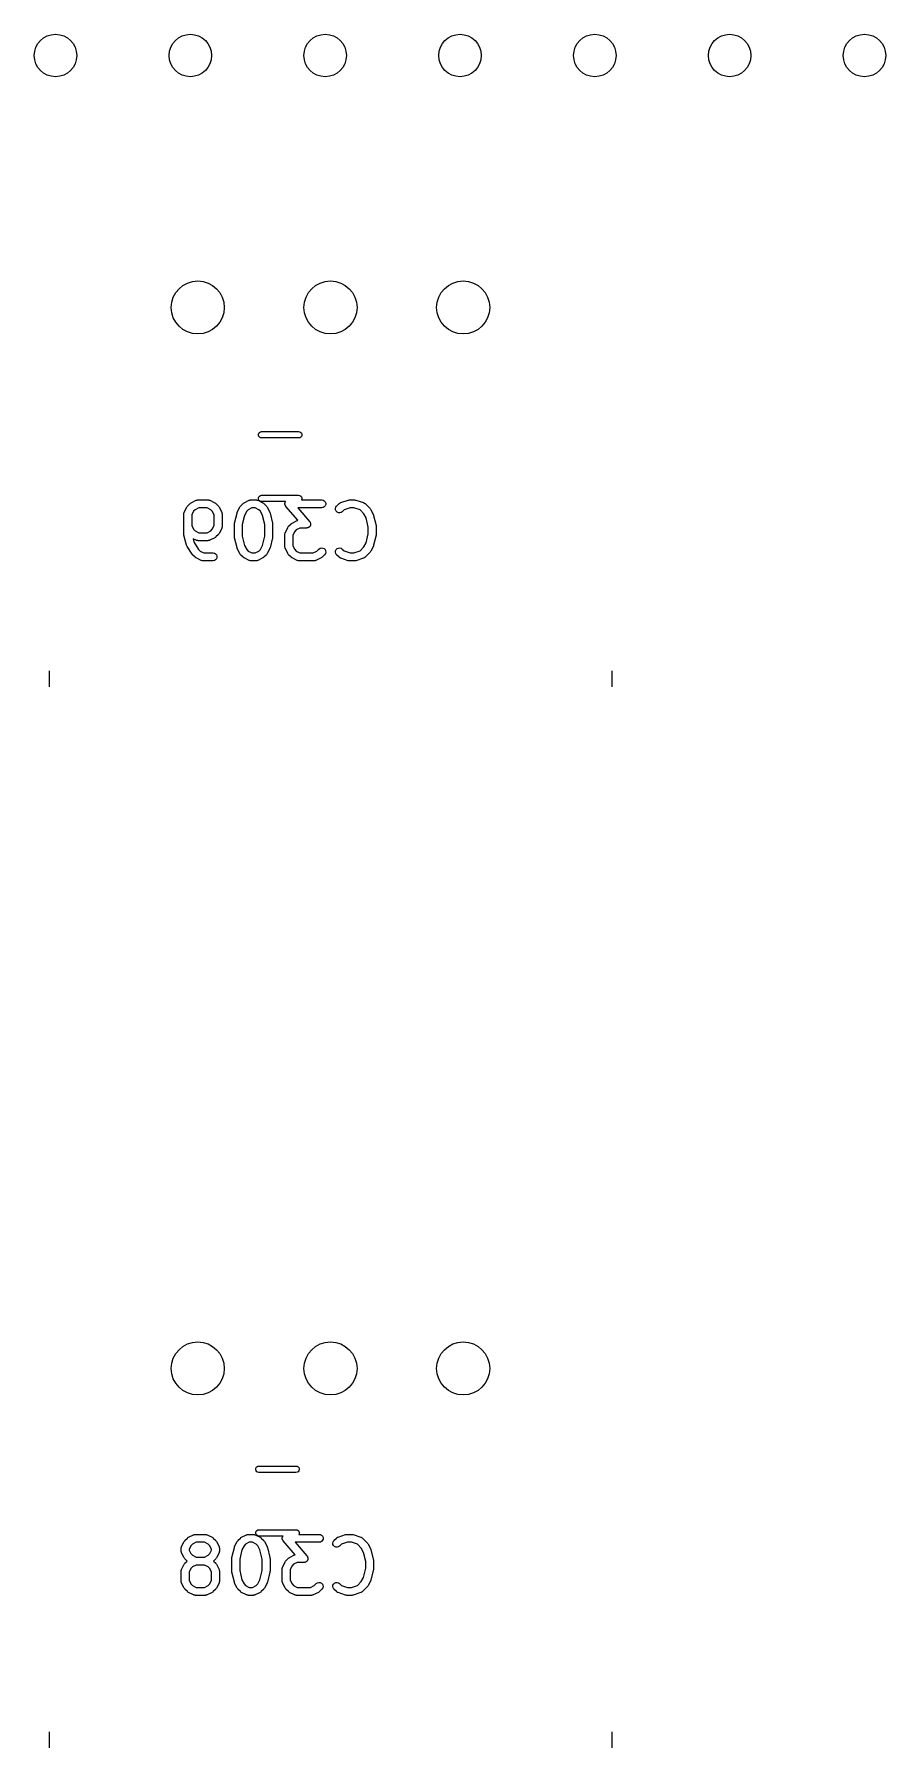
# Model space of a CAD drawing. Extents: x 25 to 326, y -201 to -21.
# Drawn here: x 94.42 to 110.46, y -90.15 to -57.85 of the extents above; entities that cross this region are included whole.
import ezdxf

# ---------------------------------------------------------------- set-up
doc = ezdxf.new("R2010")
doc.units = 0
doc.header["$MEASUREMENT"] = 0
doc.layers.add('BLACK', color=7, linetype='CONTINUOUS')

msp = doc.modelspace()

# ---------------------------------------------------------------- linework, layer by layer
at = {"layer": 'Black'}
for p, q in [((98.6409, -65.3896), (98.648, -65.37)), ((98.6409, -65.4104), (98.6409, -65.3896)), ((98.648, -65.43), (98.6409, -65.4104)), ((98.648, -65.37), (98.6614, -65.354)), ((98.6614, -65.446), (98.648, -65.43)), ((98.6614, -65.354), (98.6795, -65.3436)), ((98.6795, -65.4564), (98.6614, -65.446)), ((98.6795, -65.3436), (98.7, -65.34)), ((98.7, -65.46), (98.6795, -65.4564)), ((98.7, -65.34), (99.4, -65.34)), ((99.4, -65.46), (98.7, -65.46)), ((99.4, -65.34), (99.4205, -65.3436)), ((99.4205, -65.4564), (99.4, -65.46)), ((99.4205, -65.3436), (99.4386, -65.354)), ((99.4386, -65.446), (99.4205, -65.4564)), ((99.4386, -65.354), (99.452, -65.37)), ((99.452, -65.43), (99.4386, -65.446)), ((99.452, -65.37), (99.4591, -65.3896)), ((99.4591, -65.4104), (99.452, -65.43)), ((99.4591, -65.3896), (99.4591, -65.4104)), ((97.2436, -66.8635), (97.2448, -66.8593)), ((97.2448, -66.8593), (97.2924, -66.7641)), ((97.2924, -66.7641), (97.2996, -66.7544)), ((97.2996, -66.7544), (97.3065, -66.7446)), ((97.3065, -66.7446), (97.3541, -66.697)), ((97.3541, -66.697), (97.3639, -66.6901)), ((97.3639, -66.6901), (97.3736, -66.6829)), ((97.3736, -66.6829), (97.4688, -66.6353)), ((97.4212, -66.842), (97.3869, -66.9106)), ((97.4516, -66.8116), (97.4212, -66.842)), ((97.5201, -66.7774), (97.4516, -66.8116)), ((97.4688, -66.6353), (97.473, -66.6341)), ((97.473, -66.6341), (97.4767, -66.6319)), ((97.4767, -66.6319), (97.4854, -66.6304)), ((97.4854, -66.6304), (97.4938, -66.6279)), ((97.4938, -66.6279), (97.4981, -66.6281)), ((97.4981, -66.6281), (97.5024, -66.6274)), ((97.5024, -66.6274), (97.6929, -66.6274)), ((97.6752, -66.7774), (97.5201, -66.7774)), ((97.7437, -66.8116), (97.6752, -66.7774)), ((97.6929, -66.6274), (97.6971, -66.6281)), ((97.6971, -66.6281), (97.7014, -66.6279)), ((97.7014, -66.6279), (97.7099, -66.6304)), ((97.7099, -66.6304), (97.7185, -66.6319)), ((97.7185, -66.6319), (97.7223, -66.6341)), ((97.7223, -66.6341), (97.7264, -66.6353)), ((97.7264, -66.6353), (97.8216, -66.6829)), ((97.7741, -66.842), (97.7437, -66.8116)), ((97.8083, -66.9106), (97.7741, -66.842)), ((97.8216, -66.6829), (97.8313, -66.6901)), ((97.8313, -66.6901), (97.8411, -66.697)), ((97.8411, -66.697), (97.8887, -66.7446)), ((97.8887, -66.7446), (97.8956, -66.7544)), ((97.8956, -66.7544), (97.9028, -66.7641)), ((97.9028, -66.7641), (97.9504, -66.8593)), ((97.9504, -66.8593), (97.9516, -66.8635)), ((98.2425, -66.8672), (98.2448, -66.8593)), ((98.2448, -66.8593), (98.2924, -66.7641)), ((98.2924, -66.7641), (98.2996, -66.7544)), ((98.2996, -66.7544), (98.3065, -66.7446)), ((98.3065, -66.7446), (98.3541, -66.697)), ((98.3541, -66.697), (98.3639, -66.6901)), ((98.3639, -66.6901), (98.3736, -66.6829)), ((98.3736, -66.6829), (98.4688, -66.6353)), ((98.4212, -66.842), (98.3827, -66.919)), ((98.4516, -66.8116), (98.4212, -66.842)), ((98.5201, -66.7774), (98.4516, -66.8116)), ((98.4688, -66.6353), (98.473, -66.6341)), ((98.473, -66.6341), (98.4767, -66.6319)), ((98.4767, -66.6319), (98.4854, -66.6304)), ((98.4854, -66.6304), (98.4938, -66.6279)), ((98.4938, -66.6279), (98.4981, -66.6281)), ((98.4981, -66.6281), (98.5024, -66.6274)), ((98.5024, -66.6274), (98.5976, -66.6274)), ((98.5799, -66.7774), (98.5201, -66.7774)), ((98.6484, -66.8116), (98.5799, -66.7774)), ((98.5976, -66.6274), (98.6019, -66.6281)), ((98.6019, -66.6281), (98.6062, -66.6279)), ((98.6062, -66.6279), (98.6146, -66.6304)), ((98.6146, -66.6304), (98.6233, -66.6319)), ((98.6233, -66.6319), (98.627, -66.6341)), ((98.627, -66.6341), (98.6312, -66.6353)), ((98.6312, -66.6353), (98.7264, -66.6829)), ((98.6409, -66.5896), (98.648, -66.57)), ((98.6409, -66.6104), (98.6409, -66.5896)), ((98.648, -66.63), (98.6409, -66.6104)), ((98.648, -66.57), (98.6614, -66.554)), ((98.6614, -66.646), (98.648, -66.63)), ((98.6788, -66.842), (98.6484, -66.8116)), ((98.6614, -66.554), (98.6795, -66.5436)), ((98.6795, -66.6564), (98.6614, -66.646)), ((98.7173, -66.919), (98.6788, -66.842)), ((98.6795, -66.5436), (98.7, -66.54)), ((98.7, -66.66), (98.6795, -66.6564)), ((98.7, -66.54), (99.4, -66.54)), ((99.1557, -66.66), (98.7, -66.66)), ((98.7264, -66.6829), (98.7361, -66.6901)), ((98.7361, -66.6901), (98.7459, -66.697)), ((98.7459, -66.697), (98.7935, -66.7446)), ((98.7935, -66.7446), (98.8004, -66.7544)), ((98.8004, -66.7544), (98.8076, -66.7641)), ((98.8076, -66.7641), (98.8552, -66.8593)), ((98.8552, -66.8593), (98.8575, -66.8672)), ((99.1417, -66.7039), (99.1428, -66.6967)), ((99.1428, -66.7096), (99.1417, -66.7039)), ((99.1428, -66.6894), (99.1448, -66.6839)), ((99.1428, -66.6967), (99.1428, -66.6894)), ((99.1428, -66.7154), (99.1428, -66.7096)), ((99.1453, -66.7223), (99.1428, -66.7154)), ((99.1448, -66.6839), (99.1457, -66.6782)), ((99.1467, -66.7295), (99.1453, -66.7223)), ((99.1457, -66.6782), (99.1492, -66.6718)), ((99.1497, -66.7344), (99.1467, -66.7295)), ((99.1492, -66.6718), (99.1517, -66.6649)), ((99.1517, -66.7399), (99.1497, -66.7344)), ((99.1517, -66.6649), (99.1554, -66.6604)), ((99.1564, -66.7455), (99.1517, -66.7399)), ((99.1554, -66.6604), (99.1557, -66.66)), ((99.1602, -66.7518), (99.1564, -66.7455)), ((99.3877, -67.0118), (99.1602, -66.7518)), ((99.8357, -66.7774), (99.3819, -66.7774)), ((99.3819, -66.7774), (99.6064, -67.0339)), ((99.4, -66.54), (99.4205, -66.5436)), ((99.4205, -66.5436), (99.4386, -66.554)), ((99.4386, -66.554), (99.452, -66.57)), ((99.452, -66.57), (99.4591, -66.5896)), ((99.4591, -66.6104), (99.4529, -66.6274)), ((99.4529, -66.6274), (99.8357, -66.6274)), ((99.4591, -66.5896), (99.4591, -66.6104)), ((99.8357, -66.6274), (99.8614, -66.6319)), ((99.8614, -66.7729), (99.8357, -66.7774)), ((99.8614, -66.6319), (99.8839, -66.6449)), ((99.8839, -66.7598), (99.8614, -66.7729)), ((99.8839, -66.6449), (99.9007, -66.6649)), ((99.9007, -66.7399), (99.8839, -66.7598)), ((99.9007, -66.6649), (99.9096, -66.6894)), ((99.9096, -66.7154), (99.9007, -66.7399)), ((99.9096, -66.6894), (99.9096, -66.7154)), ((100.094, -66.7911), (100.101, -66.7659)), ((100.097, -66.817), (100.094, -66.7911)), ((100.108, -66.8406), (100.097, -66.817)), ((100.101, -66.7659), (100.116, -66.7446)), ((100.126, -66.8591), (100.108, -66.8406)), ((100.116, -66.7446), (100.164, -66.697)), ((100.15, -66.8701), (100.126, -66.8591)), ((100.164, -66.697), (100.167, -66.6945)), ((100.167, -66.6945), (100.17, -66.6913)), ((100.17, -66.6913), (100.178, -66.6871)), ((100.178, -66.6871), (100.185, -66.682)), ((100.185, -66.682), (100.189, -66.6809)), ((100.189, -66.6809), (100.193, -66.6788)), ((100.193, -66.6788), (100.336, -66.6312)), ((100.222, -66.8507), (100.201, -66.8656)), ((100.257, -66.8156), (100.222, -66.8507)), ((100.372, -66.7774), (100.257, -66.8156)), ((100.336, -66.6312), (100.348, -66.6295)), ((100.348, -66.6295), (100.36, -66.6274)), ((100.36, -66.6274), (100.455, -66.6274)), ((100.443, -66.7774), (100.372, -66.7774)), ((100.557, -66.8156), (100.443, -66.7774)), ((100.455, -66.6274), (100.467, -66.6295)), ((100.467, -66.6295), (100.478, -66.6312)), ((100.478, -66.6312), (100.621, -66.6788)), ((100.631, -66.8897), (100.557, -66.8156)), ((100.621, -66.6788), (100.625, -66.6809)), ((100.625, -66.6809), (100.629, -66.682)), ((100.629, -66.682), (100.637, -66.6871)), ((100.637, -66.6871), (100.644, -66.6913)), ((100.644, -66.6913), (100.647, -66.6945)), ((100.647, -66.6945), (100.651, -66.697)), ((100.651, -66.697), (100.746, -66.7922)), ((100.746, -66.7922), (100.753, -66.802)), ((100.753, -66.802), (100.76, -66.8117)), ((100.76, -66.8117), (100.808, -66.9069)), ((97.2369, -66.8929), (97.2377, -66.8886)), ((97.2369, -67.2738), (97.2369, -66.8929)), ((97.2374, -66.8843), (97.2399, -66.8759)), ((97.2377, -66.8886), (97.2374, -66.8843)), ((97.2399, -66.8759), (97.2414, -66.8672)), ((97.2414, -66.8672), (97.2436, -66.8635)), ((97.3869, -66.9106), (97.3869, -67.1132)), ((97.3869, -67.1132), (97.4212, -67.1818)), ((97.4212, -67.1818), (97.4516, -67.2122)), ((97.7437, -67.2122), (97.7741, -67.1818)), ((97.7741, -67.1818), (97.8083, -67.1132)), ((97.8083, -67.1132), (97.8083, -66.9106)), ((97.9504, -67.1645), (97.9028, -67.2597)), ((97.9516, -67.1603), (97.9504, -67.1645)), ((97.9516, -66.8635), (97.9538, -66.8672)), ((97.9538, -67.1566), (97.9516, -67.1603)), ((97.9538, -66.8672), (97.9553, -66.8759)), ((97.9553, -67.1479), (97.9538, -67.1566)), ((97.9553, -66.8759), (97.9578, -66.8843)), ((97.9578, -67.1395), (97.9553, -67.1479)), ((97.9578, -66.8843), (97.9576, -66.8886)), ((97.9576, -66.8886), (97.9583, -66.8929)), ((97.9583, -67.131), (97.9576, -67.1352)), ((97.9576, -67.1352), (97.9578, -67.1395)), ((97.9583, -66.8929), (97.9583, -67.131)), ((98.1893, -67.0833), (98.1909, -67.0743)), ((98.1893, -67.3214), (98.1893, -67.0833)), ((98.1909, -67.0743), (98.1915, -67.0651)), ((98.1915, -67.0651), (98.2391, -66.8747)), ((98.2391, -66.8747), (98.2425, -66.8672)), ((98.3827, -66.919), (98.3393, -67.0926)), ((98.3393, -67.0926), (98.3393, -67.3122)), ((98.7607, -67.0926), (98.7173, -66.919)), ((98.7607, -67.3122), (98.7607, -67.0926)), ((98.8575, -66.8672), (98.8609, -66.8747)), ((98.8609, -66.8747), (98.9085, -67.0651)), ((98.9085, -67.0651), (98.9091, -67.0743)), ((98.9091, -67.0743), (98.9107, -67.0833)), ((98.9107, -67.0833), (98.9107, -67.3214)), ((99.1496, -67.2403), (99.1972, -67.145)), ((99.1972, -67.145), (99.2044, -67.1354)), ((99.2044, -67.1354), (99.2113, -67.1255)), ((99.2113, -67.1255), (99.2589, -67.0779)), ((99.2589, -67.0779), (99.2687, -67.071)), ((99.2687, -67.071), (99.2784, -67.0639)), ((99.2784, -67.0639), (99.3736, -67.0163)), ((99.4248, -67.1583), (99.3563, -67.1926)), ((99.3736, -67.0163), (99.3777, -67.015)), ((99.3777, -67.015), (99.3815, -67.0129)), ((99.3815, -67.0129), (99.3877, -67.0118)), ((99.55, -67.1583), (99.4248, -67.1583)), ((99.5572, -67.1571), (99.55, -67.1583)), ((99.5645, -67.1569), (99.5572, -67.1571)), ((99.57, -67.1548), (99.5645, -67.1569)), ((99.5757, -67.1538), (99.57, -67.1548)), ((99.582, -67.1501), (99.5757, -67.1538)), ((99.5888, -67.1475), (99.582, -67.1501)), ((99.5932, -67.1437), (99.5888, -67.1475)), ((99.5982, -67.1408), (99.5932, -67.1437)), ((99.6029, -67.1352), (99.5982, -67.1408)), ((99.6084, -67.1303), (99.6029, -67.1352)), ((99.6064, -67.0339), (99.6102, -67.0402)), ((99.6112, -67.1253), (99.6084, -67.1303)), ((99.6102, -67.0402), (99.615, -67.0458)), ((99.615, -67.1208), (99.6112, -67.1253)), ((99.615, -67.0458), (99.6169, -67.0513)), ((99.6175, -67.1139), (99.615, -67.1208)), ((99.6169, -67.0513), (99.6199, -67.0562)), ((99.621, -67.1075), (99.6175, -67.1139)), ((99.6199, -67.0562), (99.6214, -67.0634)), ((99.6219, -67.1018), (99.621, -67.1075)), ((99.6214, -67.0634), (99.6239, -67.0703)), ((99.6239, -67.0964), (99.6219, -67.1018)), ((99.6239, -67.0703), (99.6239, -67.0761)), ((99.6239, -67.0761), (99.625, -67.0818)), ((99.625, -67.0818), (99.6239, -67.089)), ((99.6239, -67.089), (99.6239, -67.0964)), ((100.176, -66.8723), (100.15, -66.8701)), ((100.201, -66.8656), (100.176, -66.8723)), ((100.67, -66.9667), (100.631, -66.8897)), ((100.713, -67.1402), (100.67, -66.9667)), ((100.713, -67.2646), (100.713, -67.1402)), ((100.808, -66.9069), (100.81, -66.9148)), ((100.81, -66.9148), (100.813, -66.9223)), ((100.813, -66.9223), (100.861, -67.1128)), ((100.861, -67.1128), (100.862, -67.1219)), ((100.862, -67.1219), (100.863, -67.131)), ((100.863, -67.131), (100.863, -67.2738)), ((97.2385, -67.2828), (97.2369, -67.2738)), ((97.2391, -67.292), (97.2385, -67.2828)), ((97.2868, -67.4825), (97.2391, -67.292)), ((97.2919, -67.4941), (97.2868, -67.4825)), ((97.2971, -67.5059), (97.2919, -67.4941)), ((97.3924, -67.6487), (97.2971, -67.5059)), ((97.4688, -67.3885), (97.4106, -67.3594)), ((97.4106, -67.3594), (97.4291, -67.4335)), ((97.4291, -67.4335), (97.513, -67.5594)), ((97.4516, -67.2122), (97.5201, -67.2464)), ((97.473, -67.3897), (97.4688, -67.3885)), ((97.4767, -67.3919), (97.473, -67.3897)), ((97.4854, -67.3934), (97.4767, -67.3919)), ((97.4938, -67.3959), (97.4854, -67.3934)), ((97.4981, -67.3957), (97.4938, -67.3959)), ((97.5024, -67.3964), (97.4981, -67.3957)), ((97.6929, -67.3964), (97.5024, -67.3964)), ((97.5201, -67.2464), (97.6752, -67.2464)), ((97.6752, -67.2464), (97.7437, -67.2122)), ((97.6971, -67.3957), (97.6929, -67.3964)), ((97.7014, -67.3959), (97.6971, -67.3957)), ((97.7099, -67.3934), (97.7014, -67.3959)), ((97.7185, -67.3919), (97.7099, -67.3934)), ((97.7223, -67.3897), (97.7185, -67.3919)), ((97.7264, -67.3885), (97.7223, -67.3897)), ((97.8216, -67.3409), (97.7264, -67.3885)), ((97.8313, -67.3337), (97.8216, -67.3409)), ((97.8411, -67.3268), (97.8313, -67.3337)), ((97.8887, -67.2792), (97.8411, -67.3268)), ((97.8956, -67.2694), (97.8887, -67.2792)), ((97.9028, -67.2597), (97.8956, -67.2694)), ((98.1909, -67.3305), (98.1893, -67.3214)), ((98.1915, -67.3396), (98.1909, -67.3305)), ((98.2391, -67.5301), (98.1915, -67.3396)), ((98.3393, -67.3122), (98.3827, -67.4857)), ((98.3827, -67.4857), (98.4212, -67.5627)), ((98.6788, -67.5627), (98.7173, -67.4857)), ((98.7173, -67.4857), (98.7607, -67.3122)), ((98.9085, -67.3396), (98.8609, -67.5301)), ((98.9091, -67.3305), (98.9085, -67.3396)), ((98.9107, -67.3214), (98.9091, -67.3305)), ((99.1417, -67.2738), (99.1424, -67.2696)), ((99.1417, -67.5119), (99.1417, -67.2738)), ((99.1422, -67.2652), (99.1447, -67.2568)), ((99.1424, -67.2696), (99.1422, -67.2652)), ((99.1447, -67.2568), (99.1462, -67.2482)), ((99.1462, -67.2482), (99.1484, -67.2444)), ((99.1484, -67.2444), (99.1496, -67.2403)), ((99.3259, -67.223), (99.2917, -67.2915)), ((99.2917, -67.2915), (99.2917, -67.4942)), ((99.2917, -67.4942), (99.3259, -67.5627)), ((99.3563, -67.1926), (99.3259, -67.223)), ((100.631, -67.5151), (100.67, -67.4381)), ((100.67, -67.4381), (100.713, -67.2646)), ((100.808, -67.4978), (100.76, -67.5931)), ((100.81, -67.49), (100.808, -67.4978)), ((100.813, -67.4825), (100.81, -67.49)), ((100.861, -67.292), (100.813, -67.4825)), ((100.862, -67.2828), (100.861, -67.292)), ((100.863, -67.2738), (100.862, -67.2828)), ((97.3975, -67.6541), (97.3924, -67.6487)), ((97.4017, -67.6602), (97.3975, -67.6541)), ((97.4493, -67.7078), (97.4017, -67.6602)), ((97.4592, -67.7147), (97.4493, -67.7078)), ((97.4688, -67.7218), (97.4592, -67.7147)), ((97.5641, -67.7695), (97.4688, -67.7218)), ((97.513, -67.5594), (97.5468, -67.5931)), ((97.5468, -67.5931), (97.6153, -67.6274)), ((97.5682, -67.7707), (97.5641, -67.7695)), ((97.572, -67.7729), (97.5682, -67.7707)), ((97.5806, -67.7744), (97.572, -67.7729)), ((97.589, -67.7769), (97.5806, -67.7744)), ((97.5934, -67.7766), (97.589, -67.7769)), ((97.5976, -67.7774), (97.5934, -67.7766)), ((97.7881, -67.7774), (97.5976, -67.7774)), ((97.6153, -67.6274), (97.7881, -67.6274)), ((97.7881, -67.6274), (97.8137, -67.6319)), ((97.8137, -67.7729), (97.7881, -67.7774)), ((97.8137, -67.6319), (97.8363, -67.6449)), ((97.8363, -67.7598), (97.8137, -67.7729)), ((97.8363, -67.6449), (97.853, -67.6649)), ((97.853, -67.7399), (97.8363, -67.7598)), ((97.853, -67.6649), (97.862, -67.6894)), ((97.862, -67.7154), (97.853, -67.7399)), ((97.862, -67.6894), (97.862, -67.7154)), ((98.2425, -67.5376), (98.2391, -67.5301)), ((98.2448, -67.5454), (98.2425, -67.5376)), ((98.2924, -67.6407), (98.2448, -67.5454)), ((98.2996, -67.6503), (98.2924, -67.6407)), ((98.3065, -67.6602), (98.2996, -67.6503)), ((98.3541, -67.7078), (98.3065, -67.6602)), ((98.3639, -67.7147), (98.3541, -67.7078)), ((98.3736, -67.7218), (98.3639, -67.7147)), ((98.4688, -67.7695), (98.3736, -67.7218)), ((98.4212, -67.5627), (98.4516, -67.5931)), ((98.4516, -67.5931), (98.5201, -67.6274)), ((98.473, -67.7707), (98.4688, -67.7695)), ((98.4767, -67.7729), (98.473, -67.7707)), ((98.4854, -67.7744), (98.4767, -67.7729)), ((98.4938, -67.7769), (98.4854, -67.7744)), ((98.4981, -67.7766), (98.4938, -67.7769)), ((98.5024, -67.7774), (98.4981, -67.7766)), ((98.5976, -67.7774), (98.5024, -67.7774)), ((98.5201, -67.6274), (98.5799, -67.6274)), ((98.5799, -67.6274), (98.6484, -67.5931)), ((98.6019, -67.7766), (98.5976, -67.7774)), ((98.6062, -67.7769), (98.6019, -67.7766)), ((98.6146, -67.7744), (98.6062, -67.7769)), ((98.6233, -67.7729), (98.6146, -67.7744)), ((98.627, -67.7707), (98.6233, -67.7729)), ((98.6312, -67.7695), (98.627, -67.7707)), ((98.7264, -67.7218), (98.6312, -67.7695)), ((98.6484, -67.5931), (98.6788, -67.5627)), ((98.7361, -67.7147), (98.7264, -67.7218)), ((98.7459, -67.7078), (98.7361, -67.7147)), ((98.7935, -67.6602), (98.7459, -67.7078)), ((98.8004, -67.6503), (98.7935, -67.6602)), ((98.8076, -67.6407), (98.8004, -67.6503)), ((98.8552, -67.5454), (98.8076, -67.6407)), ((98.8575, -67.5376), (98.8552, -67.5454)), ((98.8609, -67.5301), (98.8575, -67.5376)), ((99.1424, -67.5162), (99.1417, -67.5119)), ((99.1422, -67.5205), (99.1424, -67.5162)), ((99.1447, -67.5289), (99.1422, -67.5205)), ((99.1462, -67.5376), (99.1447, -67.5289)), ((99.1484, -67.5413), (99.1462, -67.5376)), ((99.1496, -67.5454), (99.1484, -67.5413)), ((99.1972, -67.6407), (99.1496, -67.5454)), ((99.2044, -67.6503), (99.1972, -67.6407)), ((99.2113, -67.6602), (99.2044, -67.6503)), ((99.2589, -67.7078), (99.2113, -67.6602)), ((99.2687, -67.7147), (99.2589, -67.7078)), ((99.2784, -67.7218), (99.2687, -67.7147)), ((99.3736, -67.7695), (99.2784, -67.7218)), ((99.3259, -67.5627), (99.3563, -67.5931)), ((99.3563, -67.5931), (99.4248, -67.6274)), ((99.3777, -67.7707), (99.3736, -67.7695)), ((99.3815, -67.7729), (99.3777, -67.7707)), ((99.3901, -67.7744), (99.3815, -67.7729)), ((99.3986, -67.7769), (99.3901, -67.7744)), ((99.4029, -67.7766), (99.3986, -67.7769)), ((99.4071, -67.7774), (99.4029, -67.7766)), ((99.6929, -67.7774), (99.4071, -67.7774)), ((99.4248, -67.6274), (99.6752, -67.6274)), ((99.6752, -67.6274), (99.7437, -67.5931)), ((99.6971, -67.7766), (99.6929, -67.7774)), ((99.7014, -67.7769), (99.6971, -67.7766)), ((99.7099, -67.7744), (99.7014, -67.7769)), ((99.7185, -67.7729), (99.7099, -67.7744)), ((99.7223, -67.7707), (99.7185, -67.7729)), ((99.7264, -67.7695), (99.7223, -67.7707)), ((99.8216, -67.7218), (99.7264, -67.7695)), ((99.7437, -67.5931), (99.7827, -67.5541)), ((99.7827, -67.5541), (99.804, -67.5392)), ((99.804, -67.5392), (99.8292, -67.5324)), ((99.8313, -67.7147), (99.8216, -67.7218)), ((99.8292, -67.5324), (99.8551, -67.5347)), ((99.8411, -67.7078), (99.8313, -67.7147)), ((99.8887, -67.6602), (99.8411, -67.7078)), ((99.8551, -67.5347), (99.8787, -67.5457)), ((99.8787, -67.5457), (99.8972, -67.5641)), ((99.9037, -67.6388), (99.8887, -67.6602)), ((99.8972, -67.5641), (99.9082, -67.5877)), ((99.9104, -67.6137), (99.9037, -67.6388)), ((99.9082, -67.5877), (99.9104, -67.6137)), ((100.094, -67.6137), (100.097, -67.5877)), ((100.101, -67.6388), (100.094, -67.6137)), ((100.097, -67.5877), (100.108, -67.5641)), ((100.116, -67.6602), (100.101, -67.6388)), ((100.108, -67.5641), (100.126, -67.5457)), ((100.164, -67.7078), (100.116, -67.6602)), ((100.126, -67.5457), (100.15, -67.5347)), ((100.15, -67.5347), (100.176, -67.5324)), ((100.167, -67.7103), (100.164, -67.7078)), ((100.17, -67.7135), (100.167, -67.7103)), ((100.178, -67.7177), (100.17, -67.7135)), ((100.176, -67.5324), (100.201, -67.5392)), ((100.185, -67.7227), (100.178, -67.7177)), ((100.189, -67.7239), (100.185, -67.7227)), ((100.193, -67.7259), (100.189, -67.7239)), ((100.336, -67.7735), (100.193, -67.7259)), ((100.201, -67.5392), (100.222, -67.5541)), ((100.222, -67.5541), (100.257, -67.5892)), ((100.257, -67.5892), (100.372, -67.6274)), ((100.348, -67.7753), (100.336, -67.7735)), ((100.36, -67.7774), (100.348, -67.7753)), ((100.455, -67.7774), (100.36, -67.7774)), ((100.372, -67.6274), (100.443, -67.6274)), ((100.443, -67.6274), (100.557, -67.5892)), ((100.467, -67.7753), (100.455, -67.7774)), ((100.478, -67.7735), (100.467, -67.7753)), ((100.621, -67.7259), (100.478, -67.7735)), ((100.557, -67.5892), (100.631, -67.5151)), ((100.625, -67.7239), (100.621, -67.7259)), ((100.629, -67.7227), (100.625, -67.7239)), ((100.637, -67.7177), (100.629, -67.7227)), ((100.644, -67.7135), (100.637, -67.7177)), ((100.647, -67.7103), (100.644, -67.7135)), ((100.651, -67.7078), (100.647, -67.7103)), ((100.746, -67.6126), (100.651, -67.7078)), ((100.753, -67.6027), (100.746, -67.6126)), ((100.76, -67.5931), (100.753, -67.6027)), ((94.7, -69.85), (94.7, -70.15)), ((105.3, -69.85), (105.3, -70.15)), ((98.5909, -84.8896), (98.598, -84.87)), ((98.5909, -84.9104), (98.5909, -84.8896)), ((98.598, -84.93), (98.5909, -84.9104)), ((98.598, -84.87), (98.6114, -84.854)), ((98.6114, -84.946), (98.598, -84.93)), ((98.6114, -84.854), (98.6295, -84.8436)), ((98.6295, -84.9564), (98.6114, -84.946)), ((98.6295, -84.8436), (98.65, -84.84)), ((98.65, -84.84), (99.35, -84.84)), ((99.35, -84.84), (99.3705, -84.8436)), ((99.3705, -84.8436), (99.3886, -84.854)), ((99.3886, -84.946), (99.3705, -84.9564)), ((99.3886, -84.854), (99.402, -84.87)), ((99.402, -84.93), (99.3886, -84.946)), ((99.402, -84.87), (99.4091, -84.8896)), ((99.4091, -84.9104), (99.402, -84.93)), ((99.4091, -84.8896), (99.4091, -84.9104)), ((98.65, -84.96), (98.6295, -84.9564)), ((99.35, -84.96), (98.65, -84.96)), ((99.3705, -84.9564), (99.35, -84.96)), ((97.2565, -86.2446), (97.3041, -86.197)), ((97.3041, -86.197), (97.3139, -86.1901)), ((97.3139, -86.1901), (97.3236, -86.1829)), ((97.3236, -86.1829), (97.4188, -86.1353)), ((97.4188, -86.1353), (97.423, -86.1341)), ((97.423, -86.1341), (97.4267, -86.1319)), ((97.4267, -86.1319), (97.4354, -86.1304)), ((97.4354, -86.1304), (97.4438, -86.1279)), ((97.4438, -86.1279), (97.4481, -86.1281)), ((97.4481, -86.1281), (97.4524, -86.1274)), ((97.4524, -86.1274), (97.6429, -86.1274)), ((97.6429, -86.1274), (97.6471, -86.1281)), ((97.6471, -86.1281), (97.6514, -86.1279)), ((97.6514, -86.1279), (97.6599, -86.1304)), ((97.6599, -86.1304), (97.6685, -86.1319)), ((97.6685, -86.1319), (97.6723, -86.1341)), ((97.6723, -86.1341), (97.6764, -86.1353)), ((97.6764, -86.1353), (97.7716, -86.1829)), ((97.7716, -86.1829), (97.7813, -86.1901)), ((97.7813, -86.1901), (97.7911, -86.197)), ((97.7911, -86.197), (97.8387, -86.2446)), ((98.2565, -86.2446), (98.3041, -86.197)), ((98.3041, -86.197), (98.3139, -86.1901)), ((98.3139, -86.1901), (98.3236, -86.1829)), ((98.3236, -86.1829), (98.4188, -86.1353)), ((98.4188, -86.1353), (98.423, -86.1341)), ((98.423, -86.1341), (98.4267, -86.1319)), ((98.4267, -86.1319), (98.4354, -86.1304)), ((98.4354, -86.1304), (98.4438, -86.1279)), ((98.4438, -86.1279), (98.4481, -86.1281)), ((98.4481, -86.1281), (98.4524, -86.1274)), ((98.4524, -86.1274), (98.5476, -86.1274)), ((98.5476, -86.1274), (98.5519, -86.1281)), ((98.5519, -86.1281), (98.5562, -86.1279)), ((98.5562, -86.1279), (98.5646, -86.1304)), ((98.5646, -86.1304), (98.5733, -86.1319)), ((98.5733, -86.1319), (98.577, -86.1341)), ((98.577, -86.1341), (98.5812, -86.1353)), ((98.5812, -86.1353), (98.6764, -86.1829)), ((98.5909, -86.0896), (98.598, -86.07)), ((98.5909, -86.1104), (98.5909, -86.0896)), ((98.598, -86.13), (98.5909, -86.1104)), ((98.598, -86.07), (98.6114, -86.054)), ((98.6114, -86.146), (98.598, -86.13)), ((98.6114, -86.054), (98.6295, -86.0436)), ((98.6295, -86.1564), (98.6114, -86.146)), ((98.6295, -86.0436), (98.65, -86.04)), ((98.65, -86.16), (98.6295, -86.1564)), ((98.65, -86.04), (99.35, -86.04)), ((99.1057, -86.16), (98.65, -86.16)), ((98.6764, -86.1829), (98.6861, -86.1901)), ((98.6861, -86.1901), (98.6959, -86.197)), ((98.6959, -86.197), (98.7435, -86.2446)), ((99.0917, -86.2039), (99.0928, -86.1967)), ((99.0928, -86.2096), (99.0917, -86.2039)), ((99.0928, -86.1894), (99.0948, -86.1839)), ((99.0928, -86.1967), (99.0928, -86.1894)), ((99.0928, -86.2154), (99.0928, -86.2096)), ((99.0953, -86.2223), (99.0928, -86.2154)), ((99.0948, -86.1839), (99.0957, -86.1782)), ((99.0967, -86.2295), (99.0953, -86.2223)), ((99.0957, -86.1782), (99.0992, -86.1718)), ((99.0997, -86.2344), (99.0967, -86.2295)), ((99.0992, -86.1718), (99.1017, -86.1649)), ((99.1017, -86.2399), (99.0997, -86.2344)), ((99.1017, -86.1649), (99.1054, -86.1604)), ((99.1064, -86.2455), (99.1017, -86.2399)), ((99.1054, -86.1604), (99.1057, -86.16)), ((99.35, -86.04), (99.3705, -86.0436)), ((99.3705, -86.0436), (99.3886, -86.054)), ((99.3886, -86.054), (99.402, -86.07)), ((99.402, -86.07), (99.4091, -86.0896)), ((99.4091, -86.1104), (99.4029, -86.1274)), ((99.4029, -86.1274), (99.7857, -86.1274)), ((99.4091, -86.0896), (99.4091, -86.1104)), ((99.7857, -86.1274), (99.8114, -86.1319)), ((99.8114, -86.1319), (99.8339, -86.1449)), ((99.8339, -86.1449), (99.8507, -86.1649)), ((99.8507, -86.2399), (99.8339, -86.2598)), ((99.8507, -86.1649), (99.8596, -86.1894)), ((99.8596, -86.2154), (99.8507, -86.2399)), ((99.8596, -86.1894), (99.8596, -86.2154)), ((100.066, -86.2446), (100.114, -86.197)), ((100.114, -86.197), (100.117, -86.1945)), ((100.117, -86.1945), (100.12, -86.1913)), ((100.12, -86.1913), (100.128, -86.1871)), ((100.128, -86.1871), (100.135, -86.182)), ((100.135, -86.182), (100.139, -86.1809)), ((100.139, -86.1809), (100.143, -86.1788)), ((100.143, -86.1788), (100.286, -86.1312)), ((100.286, -86.1312), (100.298, -86.1295)), ((100.298, -86.1295), (100.31, -86.1274)), ((100.31, -86.1274), (100.405, -86.1274)), ((100.405, -86.1274), (100.417, -86.1295)), ((100.417, -86.1295), (100.428, -86.1312)), ((100.428, -86.1312), (100.571, -86.1788)), ((100.571, -86.1788), (100.575, -86.1809)), ((100.575, -86.1809), (100.579, -86.182)), ((100.579, -86.182), (100.587, -86.1871)), ((100.587, -86.1871), (100.594, -86.1913)), ((100.594, -86.1913), (100.597, -86.1945)), ((100.597, -86.1945), (100.601, -86.197)), ((100.601, -86.197), (100.696, -86.2922)), ((97.1869, -86.3929), (97.1877, -86.3886)), ((97.1869, -86.4405), (97.1869, -86.3929)), ((97.1877, -86.4447), (97.1869, -86.4405)), ((97.1874, -86.3843), (97.1899, -86.3759)), ((97.1877, -86.3886), (97.1874, -86.3843)), ((97.1874, -86.449), (97.1877, -86.4447)), ((97.1899, -86.4575), (97.1874, -86.449)), ((97.1899, -86.3759), (97.1914, -86.3672)), ((97.1914, -86.4661), (97.1899, -86.4575)), ((97.1914, -86.3672), (97.1936, -86.3635)), ((97.1936, -86.4699), (97.1914, -86.4661)), ((97.1936, -86.3635), (97.1948, -86.3593)), ((97.1948, -86.474), (97.1936, -86.4699)), ((97.1948, -86.3593), (97.2424, -86.2641)), ((97.2424, -86.5693), (97.1948, -86.474)), ((97.2424, -86.2641), (97.2496, -86.2544)), ((97.2496, -86.2544), (97.2565, -86.2446)), ((97.3712, -86.342), (97.3369, -86.4106)), ((97.3369, -86.4106), (97.3369, -86.4228)), ((97.3369, -86.4228), (97.3712, -86.4913)), ((97.4016, -86.3116), (97.3712, -86.342)), ((97.3712, -86.4913), (97.4016, -86.5217)), ((97.4701, -86.2774), (97.4016, -86.3116)), ((97.4016, -86.5217), (97.4701, -86.556)), ((97.6252, -86.2774), (97.4701, -86.2774)), ((97.4701, -86.556), (97.6252, -86.556)), ((97.6937, -86.3116), (97.6252, -86.2774)), ((97.6252, -86.556), (97.6937, -86.5217)), ((97.7241, -86.342), (97.6937, -86.3116)), ((97.6937, -86.5217), (97.7241, -86.4913)), ((97.7583, -86.4106), (97.7241, -86.342)), ((97.7241, -86.4913), (97.7583, -86.4228)), ((97.7583, -86.4228), (97.7583, -86.4106)), ((97.8387, -86.2446), (97.8456, -86.2544)), ((97.8456, -86.2544), (97.8528, -86.2641)), ((97.8528, -86.2641), (97.9004, -86.3593)), ((97.9004, -86.474), (97.8528, -86.5693)), ((97.9004, -86.3593), (97.9016, -86.3635)), ((97.9016, -86.4699), (97.9004, -86.474)), ((97.9016, -86.3635), (97.9038, -86.3672)), ((97.9038, -86.4661), (97.9016, -86.4699)), ((97.9038, -86.3672), (97.9053, -86.3759)), ((97.9053, -86.4575), (97.9038, -86.4661)), ((97.9053, -86.3759), (97.9078, -86.3843)), ((97.9078, -86.4491), (97.9053, -86.4575)), ((97.9078, -86.3843), (97.9076, -86.3886)), ((97.9076, -86.3886), (97.9083, -86.3929)), ((97.9083, -86.4405), (97.9076, -86.4447)), ((97.9076, -86.4447), (97.9078, -86.4491)), ((97.9083, -86.3929), (97.9083, -86.4405)), ((98.1415, -86.5651), (98.1891, -86.3747)), ((98.1891, -86.3747), (98.1925, -86.3672)), ((98.1925, -86.3672), (98.1948, -86.3593)), ((98.1948, -86.3593), (98.2424, -86.2641)), ((98.2424, -86.2641), (98.2496, -86.2544)), ((98.2496, -86.2544), (98.2565, -86.2446)), ((98.3327, -86.419), (98.2893, -86.5926)), ((98.3712, -86.342), (98.3327, -86.419)), ((98.4016, -86.3116), (98.3712, -86.342)), ((98.4701, -86.2774), (98.4016, -86.3116)), ((98.5299, -86.2774), (98.4701, -86.2774)), ((98.5984, -86.3116), (98.5299, -86.2774)), ((98.6288, -86.342), (98.5984, -86.3116)), ((98.6673, -86.419), (98.6288, -86.342)), ((98.7107, -86.5926), (98.6673, -86.419)), ((98.7435, -86.2446), (98.7504, -86.2544)), ((98.7504, -86.2544), (98.7576, -86.2641)), ((98.7576, -86.2641), (98.8052, -86.3593)), ((98.8052, -86.3593), (98.8075, -86.3672)), ((98.8075, -86.3672), (98.8109, -86.3747)), ((98.8109, -86.3747), (98.8585, -86.5651)), ((99.1102, -86.2518), (99.1064, -86.2455)), ((99.3377, -86.5118), (99.1102, -86.2518)), ((99.2187, -86.571), (99.2284, -86.5639)), ((99.2284, -86.5639), (99.3236, -86.5163)), ((99.3236, -86.5163), (99.3277, -86.515)), ((99.3277, -86.515), (99.3315, -86.5129)), ((99.3315, -86.5129), (99.3377, -86.5118)), ((99.7857, -86.2774), (99.3319, -86.2774)), ((99.3319, -86.2774), (99.5564, -86.5339)), ((99.5564, -86.5339), (99.5602, -86.5402)), ((99.5602, -86.5402), (99.565, -86.5458)), ((99.565, -86.5458), (99.5669, -86.5513)), ((99.5669, -86.5513), (99.5699, -86.5562)), ((99.5699, -86.5562), (99.5714, -86.5634)), ((99.5714, -86.5634), (99.5739, -86.5703)), ((99.8114, -86.2729), (99.7857, -86.2774)), ((99.8339, -86.2598), (99.8114, -86.2729)), ((100.044, -86.2911), (100.051, -86.2659)), ((100.047, -86.317), (100.044, -86.2911)), ((100.058, -86.3406), (100.047, -86.317)), ((100.051, -86.2659), (100.066, -86.2446)), ((100.076, -86.3591), (100.058, -86.3406)), ((100.1, -86.3701), (100.076, -86.3591)), ((100.126, -86.3723), (100.1, -86.3701)), ((100.151, -86.3656), (100.126, -86.3723)), ((100.172, -86.3507), (100.151, -86.3656)), ((100.207, -86.3156), (100.172, -86.3507)), ((100.322, -86.2774), (100.207, -86.3156)), ((100.393, -86.2774), (100.322, -86.2774)), ((100.507, -86.3156), (100.393, -86.2774)), ((100.581, -86.3897), (100.507, -86.3156)), ((100.62, -86.4667), (100.581, -86.3897)), ((100.663, -86.6402), (100.62, -86.4667)), ((100.696, -86.2922), (100.703, -86.302)), ((100.703, -86.302), (100.71, -86.3117)), ((100.71, -86.3117), (100.758, -86.4069)), ((100.758, -86.4069), (100.76, -86.4148)), ((100.76, -86.4148), (100.763, -86.4223)), ((100.763, -86.4223), (100.811, -86.6128)), ((97.1869, -86.8214), (97.1877, -86.8172)), ((97.1869, -87.0119), (97.1869, -86.8214)), ((97.1874, -86.8129), (97.1899, -86.8044)), ((97.1877, -86.8172), (97.1874, -86.8129)), ((97.1899, -86.8044), (97.1914, -86.7958)), ((97.1914, -86.7958), (97.1936, -86.792)), ((97.1936, -86.792), (97.1948, -86.7879)), ((97.1948, -86.7879), (97.2424, -86.6926)), ((97.2496, -86.5789), (97.2424, -86.5693)), ((97.2424, -86.6926), (97.2496, -86.683)), ((97.2565, -86.5887), (97.2496, -86.5789)), ((97.2496, -86.683), (97.2565, -86.6732)), ((97.2987, -86.631), (97.2565, -86.5887)), ((97.2565, -86.6732), (97.2987, -86.631)), ((97.3712, -86.7706), (97.3369, -86.8391)), ((97.3369, -86.8391), (97.3369, -86.9942)), ((97.4016, -86.7402), (97.3712, -86.7706)), ((97.4701, -86.706), (97.4016, -86.7402)), ((97.6252, -86.706), (97.4701, -86.706)), ((97.6937, -86.7402), (97.6252, -86.706)), ((97.7241, -86.7706), (97.6937, -86.7402)), ((97.7583, -86.8391), (97.7241, -86.7706)), ((97.7583, -86.9942), (97.7583, -86.8391)), ((97.8387, -86.5887), (97.7965, -86.631)), ((97.7965, -86.631), (97.8387, -86.6732)), ((97.8456, -86.5789), (97.8387, -86.5887)), ((97.8387, -86.6732), (97.8456, -86.683)), ((97.8528, -86.5693), (97.8456, -86.5789)), ((97.8456, -86.683), (97.8528, -86.6926)), ((97.8528, -86.6926), (97.9004, -86.7879)), ((97.9004, -86.7879), (97.9016, -86.792)), ((97.9016, -86.792), (97.9038, -86.7958)), ((97.9038, -86.7958), (97.9053, -86.8044)), ((97.9053, -86.8044), (97.9078, -86.8129)), ((97.9078, -86.8129), (97.9076, -86.8172)), ((97.9076, -86.8172), (97.9083, -86.8214)), ((97.9083, -86.8214), (97.9083, -87.0119)), ((98.1393, -86.5833), (98.1409, -86.5743)), ((98.1393, -86.8214), (98.1393, -86.5833)), ((98.1409, -86.8305), (98.1393, -86.8214)), ((98.1409, -86.5743), (98.1415, -86.5651)), ((98.1415, -86.8396), (98.1409, -86.8305)), ((98.1891, -87.0301), (98.1415, -86.8396)), ((98.2893, -86.5926), (98.2893, -86.8122)), ((98.2893, -86.8122), (98.3327, -86.9857)), ((98.6673, -86.9857), (98.7107, -86.8122)), ((98.7107, -86.8122), (98.7107, -86.5926)), ((98.8585, -86.8396), (98.8109, -87.0301)), ((98.8585, -86.5651), (98.8591, -86.5743)), ((98.8591, -86.8305), (98.8585, -86.8396)), ((98.8591, -86.5743), (98.8607, -86.5833)), ((98.8607, -86.8214), (98.8591, -86.8305)), ((98.8607, -86.5833), (98.8607, -86.8214)), ((99.0917, -86.7738), (99.0924, -86.7696)), ((99.0917, -87.0119), (99.0917, -86.7738)), ((99.0922, -86.7652), (99.0947, -86.7568)), ((99.0924, -86.7696), (99.0922, -86.7652)), ((99.0947, -86.7568), (99.0962, -86.7482)), ((99.0962, -86.7482), (99.0984, -86.7444)), ((99.0984, -86.7444), (99.0996, -86.7403)), ((99.0996, -86.7403), (99.1472, -86.645)), ((99.1472, -86.645), (99.1544, -86.6354)), ((99.1544, -86.6354), (99.1613, -86.6255)), ((99.1613, -86.6255), (99.2089, -86.5779)), ((99.2089, -86.5779), (99.2187, -86.571)), ((99.2759, -86.723), (99.2417, -86.7915)), ((99.2417, -86.7915), (99.2417, -86.9942)), ((99.3063, -86.6926), (99.2759, -86.723)), ((99.3748, -86.6583), (99.3063, -86.6926)), ((99.5, -86.6583), (99.3748, -86.6583)), ((99.5072, -86.6571), (99.5, -86.6583)), ((99.5145, -86.6569), (99.5072, -86.6571)), ((99.52, -86.6548), (99.5145, -86.6569)), ((99.5257, -86.6538), (99.52, -86.6548)), ((99.532, -86.6501), (99.5257, -86.6538)), ((99.5388, -86.6475), (99.532, -86.6501)), ((99.5432, -86.6437), (99.5388, -86.6475)), ((99.5482, -86.6408), (99.5432, -86.6437)), ((99.5529, -86.6352), (99.5482, -86.6408)), ((99.5584, -86.6303), (99.5529, -86.6352)), ((99.5612, -86.6253), (99.5584, -86.6303)), ((99.565, -86.6208), (99.5612, -86.6253)), ((99.5675, -86.6139), (99.565, -86.6208)), ((99.571, -86.6075), (99.5675, -86.6139)), ((99.5719, -86.6018), (99.571, -86.6075)), ((99.5739, -86.5964), (99.5719, -86.6018)), ((99.5739, -86.5703), (99.5739, -86.5761)), ((99.5739, -86.5761), (99.575, -86.5818)), ((99.575, -86.5818), (99.5739, -86.589)), ((99.5739, -86.589), (99.5739, -86.5964)), ((100.62, -86.9381), (100.663, -86.7646)), ((100.663, -86.7646), (100.663, -86.6402)), ((100.811, -86.792), (100.763, -86.9825)), ((100.811, -86.6128), (100.812, -86.6219)), ((100.812, -86.7828), (100.811, -86.792)), ((100.812, -86.6219), (100.813, -86.631)), ((100.813, -86.7738), (100.812, -86.7828)), ((100.813, -86.631), (100.813, -86.7738)), ((97.1877, -87.0162), (97.1869, -87.0119)), ((97.1874, -87.0205), (97.1877, -87.0162)), ((97.1899, -87.0289), (97.1874, -87.0205)), ((97.1914, -87.0376), (97.1899, -87.0289)), ((97.1936, -87.0413), (97.1914, -87.0376)), ((97.1948, -87.0454), (97.1936, -87.0413)), ((97.2424, -87.1407), (97.1948, -87.0454)), ((97.2496, -87.1503), (97.2424, -87.1407)), ((97.2565, -87.1602), (97.2496, -87.1503)), ((97.3041, -87.2078), (97.2565, -87.1602)), ((97.3139, -87.2147), (97.3041, -87.2078)), ((97.3369, -86.9942), (97.3712, -87.0627)), ((97.3712, -87.0627), (97.4016, -87.0931)), ((97.4016, -87.0931), (97.4701, -87.1274)), ((97.4701, -87.1274), (97.6252, -87.1274)), ((97.6252, -87.1274), (97.6937, -87.0931)), ((97.6937, -87.0931), (97.7241, -87.0627)), ((97.7241, -87.0627), (97.7583, -86.9942)), ((97.7911, -87.2078), (97.7813, -87.2147)), ((97.8387, -87.1602), (97.7911, -87.2078)), ((97.8456, -87.1503), (97.8387, -87.1602)), ((97.8528, -87.1407), (97.8456, -87.1503)), ((97.9004, -87.0454), (97.8528, -87.1407)), ((97.9016, -87.0413), (97.9004, -87.0454)), ((97.9038, -87.0376), (97.9016, -87.0413)), ((97.9053, -87.0289), (97.9038, -87.0376)), ((97.9078, -87.0205), (97.9053, -87.0289)), ((97.9083, -87.0119), (97.9076, -87.0162)), ((97.9076, -87.0162), (97.9078, -87.0205)), ((98.1925, -87.0376), (98.1891, -87.0301)), ((98.1948, -87.0454), (98.1925, -87.0376)), ((98.2424, -87.1407), (98.1948, -87.0454)), ((98.2496, -87.1503), (98.2424, -87.1407)), ((98.2565, -87.1602), (98.2496, -87.1503)), ((98.3041, -87.2078), (98.2565, -87.1602)), ((98.3139, -87.2147), (98.3041, -87.2078)), ((98.3327, -86.9857), (98.3712, -87.0627)), ((98.3712, -87.0627), (98.4016, -87.0931)), ((98.4016, -87.0931), (98.4701, -87.1274)), ((98.4701, -87.1274), (98.5299, -87.1274)), ((98.5299, -87.1274), (98.5984, -87.0931)), ((98.5984, -87.0931), (98.6288, -87.0627)), ((98.6288, -87.0627), (98.6673, -86.9857)), ((98.6959, -87.2078), (98.6861, -87.2147)), ((98.7435, -87.1602), (98.6959, -87.2078)), ((98.7504, -87.1503), (98.7435, -87.1602)), ((98.7576, -87.1407), (98.7504, -87.1503)), ((98.8052, -87.0454), (98.7576, -87.1407)), ((98.8075, -87.0376), (98.8052, -87.0454)), ((98.8109, -87.0301), (98.8075, -87.0376)), ((99.0924, -87.0162), (99.0917, -87.0119)), ((99.0922, -87.0205), (99.0924, -87.0162)), ((99.0947, -87.0289), (99.0922, -87.0205)), ((99.0962, -87.0376), (99.0947, -87.0289)), ((99.0984, -87.0413), (99.0962, -87.0376)), ((99.0996, -87.0454), (99.0984, -87.0413)), ((99.1472, -87.1407), (99.0996, -87.0454)), ((99.1544, -87.1503), (99.1472, -87.1407)), ((99.1613, -87.1602), (99.1544, -87.1503)), ((99.2089, -87.2078), (99.1613, -87.1602)), ((99.2187, -87.2147), (99.2089, -87.2078)), ((99.2417, -86.9942), (99.2759, -87.0627)), ((99.2759, -87.0627), (99.3063, -87.0931)), ((99.3063, -87.0931), (99.3748, -87.1274)), ((99.3748, -87.1274), (99.6252, -87.1274)), ((99.6252, -87.1274), (99.6937, -87.0931)), ((99.6937, -87.0931), (99.7327, -87.0541)), ((99.7327, -87.0541), (99.754, -87.0392)), ((99.754, -87.0392), (99.7792, -87.0324)), ((99.7792, -87.0324), (99.8051, -87.0347)), ((99.7911, -87.2078), (99.7813, -87.2147)), ((99.8387, -87.1602), (99.7911, -87.2078)), ((99.8051, -87.0347), (99.8287, -87.0457)), ((99.8287, -87.0457), (99.8472, -87.0641)), ((99.8537, -87.1388), (99.8387, -87.1602)), ((99.8472, -87.0641), (99.8582, -87.0877)), ((99.8604, -87.1137), (99.8537, -87.1388)), ((99.8582, -87.0877), (99.8604, -87.1137)), ((100.044, -87.1137), (100.047, -87.0877)), ((100.051, -87.1388), (100.044, -87.1137)), ((100.047, -87.0877), (100.058, -87.0641)), ((100.066, -87.1602), (100.051, -87.1388)), ((100.058, -87.0641), (100.076, -87.0457)), ((100.114, -87.2078), (100.066, -87.1602)), ((100.076, -87.0457), (100.1, -87.0347)), ((100.1, -87.0347), (100.126, -87.0324)), ((100.117, -87.2103), (100.114, -87.2078)), ((100.126, -87.0324), (100.151, -87.0392)), ((100.151, -87.0392), (100.172, -87.0541)), ((100.172, -87.0541), (100.207, -87.0892)), ((100.207, -87.0892), (100.322, -87.1274)), ((100.322, -87.1274), (100.393, -87.1274)), ((100.393, -87.1274), (100.507, -87.0892)), ((100.507, -87.0892), (100.581, -87.0151)), ((100.581, -87.0151), (100.62, -86.9381)), ((100.601, -87.2078), (100.597, -87.2103)), ((100.696, -87.1126), (100.601, -87.2078)), ((100.703, -87.1027), (100.696, -87.1126)), ((100.71, -87.0931), (100.703, -87.1027)), ((100.758, -86.9978), (100.71, -87.0931)), ((100.76, -86.99), (100.758, -86.9978)), ((100.763, -86.9825), (100.76, -86.99)), ((97.3236, -87.2218), (97.3139, -87.2147)), ((97.4188, -87.2695), (97.3236, -87.2218)), ((97.423, -87.2707), (97.4188, -87.2695)), ((97.4267, -87.2729), (97.423, -87.2707)), ((97.4354, -87.2744), (97.4267, -87.2729)), ((97.4438, -87.2769), (97.4354, -87.2744)), ((97.4481, -87.2766), (97.4438, -87.2769)), ((97.4524, -87.2774), (97.4481, -87.2766)), ((97.6429, -87.2774), (97.4524, -87.2774)), ((97.6471, -87.2766), (97.6429, -87.2774)), ((97.6514, -87.2769), (97.6471, -87.2766)), ((97.6599, -87.2744), (97.6514, -87.2769)), ((97.6685, -87.2729), (97.6599, -87.2744)), ((97.6723, -87.2707), (97.6685, -87.2729)), ((97.6764, -87.2695), (97.6723, -87.2707)), ((97.7716, -87.2218), (97.6764, -87.2695)), ((97.7813, -87.2147), (97.7716, -87.2218)), ((98.3236, -87.2218), (98.3139, -87.2147)), ((98.4188, -87.2695), (98.3236, -87.2218)), ((98.423, -87.2707), (98.4188, -87.2695)), ((98.4267, -87.2729), (98.423, -87.2707)), ((98.4354, -87.2744), (98.4267, -87.2729)), ((98.4438, -87.2769), (98.4354, -87.2744)), ((98.4481, -87.2766), (98.4438, -87.2769)), ((98.4524, -87.2774), (98.4481, -87.2766)), ((98.5476, -87.2774), (98.4524, -87.2774)), ((98.5519, -87.2766), (98.5476, -87.2774)), ((98.5562, -87.2769), (98.5519, -87.2766)), ((98.5646, -87.2744), (98.5562, -87.2769)), ((98.5733, -87.2729), (98.5646, -87.2744)), ((98.577, -87.2707), (98.5733, -87.2729)), ((98.5812, -87.2695), (98.577, -87.2707)), ((98.6764, -87.2218), (98.5812, -87.2695)), ((98.6861, -87.2147), (98.6764, -87.2218)), ((99.2284, -87.2218), (99.2187, -87.2147)), ((99.3236, -87.2695), (99.2284, -87.2218)), ((99.3277, -87.2707), (99.3236, -87.2695)), ((99.3315, -87.2729), (99.3277, -87.2707)), ((99.3401, -87.2744), (99.3315, -87.2729)), ((99.3486, -87.2769), (99.3401, -87.2744)), ((99.3529, -87.2766), (99.3486, -87.2769)), ((99.3571, -87.2774), (99.3529, -87.2766)), ((99.6429, -87.2774), (99.3571, -87.2774)), ((99.6471, -87.2766), (99.6429, -87.2774)), ((99.6514, -87.2769), (99.6471, -87.2766)), ((99.6599, -87.2744), (99.6514, -87.2769)), ((99.6685, -87.2729), (99.6599, -87.2744)), ((99.6723, -87.2707), (99.6685, -87.2729)), ((99.6764, -87.2695), (99.6723, -87.2707)), ((99.7716, -87.2218), (99.6764, -87.2695)), ((99.7813, -87.2147), (99.7716, -87.2218)), ((100.12, -87.2135), (100.117, -87.2103)), ((100.128, -87.2177), (100.12, -87.2135)), ((100.135, -87.2227), (100.128, -87.2177)), ((100.139, -87.2239), (100.135, -87.2227)), ((100.143, -87.2259), (100.139, -87.2239)), ((100.286, -87.2735), (100.143, -87.2259)), ((100.298, -87.2753), (100.286, -87.2735)), ((100.31, -87.2774), (100.298, -87.2753)), ((100.405, -87.2774), (100.31, -87.2774)), ((100.417, -87.2753), (100.405, -87.2774)), ((100.428, -87.2735), (100.417, -87.2753)), ((100.571, -87.2259), (100.428, -87.2735)), ((100.575, -87.2239), (100.571, -87.2259)), ((100.579, -87.2227), (100.575, -87.2239)), ((100.587, -87.2177), (100.579, -87.2227)), ((100.594, -87.2135), (100.587, -87.2177)), ((100.597, -87.2103), (100.594, -87.2135)), ((94.7, -89.85), (94.7, -90.15)), ((105.3, -89.85), (105.3, -90.15))]:
    msp.add_line(p, q, dxfattribs=at)
for centre, radius in [((94.82, -58.25), 0.4), ((97.36, -58.25), 0.4), ((99.9, -58.25), 0.4), ((102.44, -58.25), 0.4), ((104.98, -58.25), 0.4), ((107.52, -58.25), 0.4), ((110.06, -58.25), 0.4), ((97.5, -63), 0.5), ((100, -63), 0.5), ((102.5, -63), 0.5), ((97.5, -83), 0.5), ((100, -83), 0.5), ((102.5, -83), 0.5)]:
    msp.add_circle(centre, radius, dxfattribs=at)

doc.saveas('drawing.dxf')
